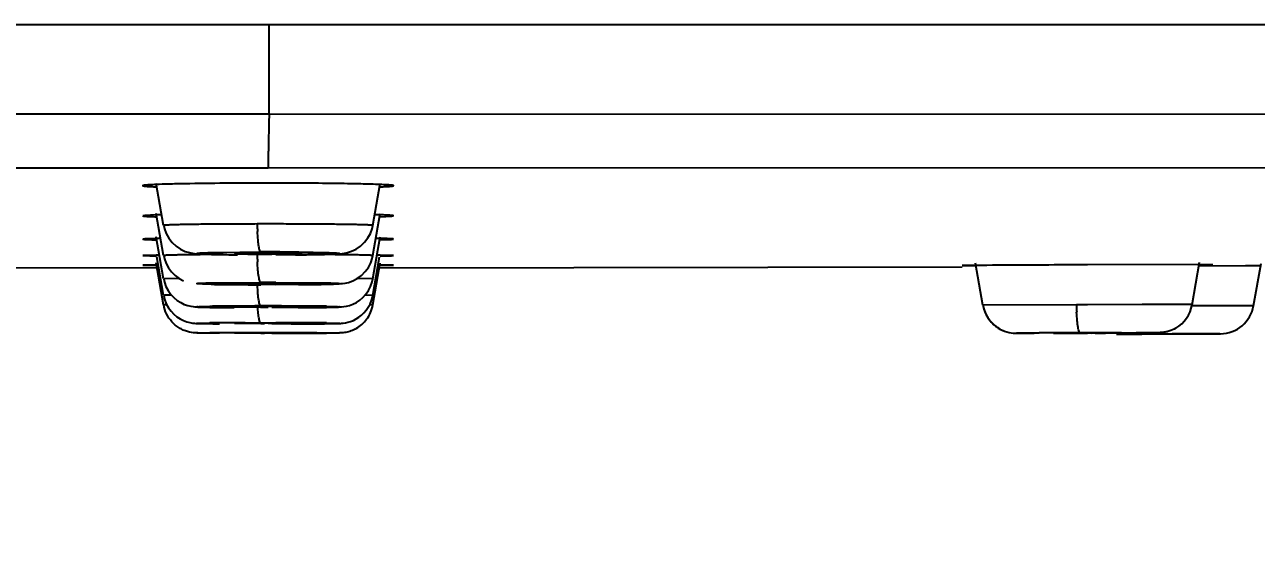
# Model space of a CAD drawing. Header units: millimetres. Extents: x 1236 to 1656, y -100 to 494.
# Drawn here: x 1492.72 to 1496.357, y 389.786 to 391.33 of the extents above; entities that cross this region are included whole.
import ezdxf

# ---------------------------------------------------------------- set-up
doc = ezdxf.new("R2010")
doc.units = ezdxf.units.MM
doc.header["$LTSCALE"] = 0.1
doc.layers.add('DIM', color=3, linetype='Continuous')
doc.styles.get("Standard").update_dxf_attribs({"font": 'arial.ttf'})
doc.dimstyles.new('ISO-25', dxfattribs={"dimtxt": 2.5, "dimasz": 2.5, "dimexe": 1.25, "dimexo": 0.625, "dimtad": 1, "dimlfac": 5, "dimtxsty": 'Standard', "dimcen": 2.5, "dimadec": 0, "dimazin": 0, "dimtfac": 1, "dimtmove": 0, "dimatfit": 3, "dimfxl": 0, "dimarcsym": 0})

# ---------------------------------------------------------------- blocks, each defined once
blk = doc.blocks.new('*D43')
at = {"layer": 'Defpoints', "color": 0}
for p in [(1473.7001, 391.7872), (1513.1783, 391.7885), (1513.1783, 382.0926)]:
    blk.add_point(p, dxfattribs=at)
at = {"layer": 'DIM', "color": 0, "lineweight": -2}
for p, q in [((1473.7001, 391.1622), (1473.7001, 380.8426)), ((1513.1783, 391.1635), (1513.1783, 380.8426)), ((1476.2001, 382.0926), (1510.6783, 382.0926))]:
    blk.add_line(p, q, dxfattribs=at)
at = {"layer": 'DIM', "color": 0}
for points in [[(1476.2001, 382.5093), (1476.2001, 381.676), (1473.7001, 382.0926)], [(1510.6783, 382.5093), (1510.6783, 381.676), (1513.1783, 382.0926)]]:
    blk.add_solid(points, dxfattribs=at)
at = {"layer": 'DIM', "color": 0, "insert": (1493.4392, 383.9941), "char_height": 2.5, "attachment_point": 5}
blk.add_mtext('197', dxfattribs=at)

msp = doc.modelspace()

# ---------------------------------------------------------------- linework, layer by layer
for p, q in [((1474.1245, 391.3297), (1512.7541, 391.3297)), ((1493.4417, 391.0651), (1493.4416, 391.3296)), ((1493.028, 391.0651), (1490.1259, 391.0641)), ((1493.0687, 391.0651), (1493.028, 391.0651)), ((1493.3392, 391.0651), (1493.0687, 391.0651)), ((1493.4416, 391.0651), (1493.3392, 391.0651)), ((1498.2668, 391.0637), (1493.4417, 391.0651)), ((1491.479, 390.9068), (1493.01, 390.9073)), ((1493.01, 390.9073), (1493.0281, 390.9073)), ((1493.0281, 390.9073), (1493.2207, 390.9073)), ((1493.2207, 390.9073), (1493.3392, 390.9073)), ((1493.3392, 390.9073), (1493.4393, 390.9073)), ((1493.4393, 390.9074), (1498.2376, 390.9059)), ((1493.1304, 390.7367), (1493.1085, 390.861)), ((1493.7481, 390.7367), (1493.77, 390.861)), ((1493.0752, 390.7663), (1493.0691, 390.7652)), ((1493.108, 390.7679), (1493.0752, 390.7663)), ((1493.1304, 390.6477), (1493.1085, 390.7721)), ((1493.748, 390.6477), (1493.77, 390.7721)), ((1493.7694, 390.7624), (1493.8037, 390.7641)), ((1493.8037, 390.7641), (1493.8094, 390.7652)), ((1493.1304, 390.7367), (1493.1304, 390.7366)), ((1493.4392, 390.741), (1493.4066, 390.741)), ((1493.7481, 390.7367), (1493.7481, 390.7367)), ((1493.075, 390.6972), (1493.0691, 390.6964)), ((1493.1082, 390.6984), (1493.075, 390.6972)), ((1493.1304, 390.579), (1493.1085, 390.7033)), ((1493.7481, 390.5789), (1493.77, 390.7033)), ((1493.7695, 390.6943), (1493.8036, 390.6956)), ((1493.8036, 390.6956), (1493.8094, 390.6964)), ((1493.075, 390.6483), (1493.0691, 390.6477)), ((1493.0691, 390.6477), (1493.1089, 390.6464)), ((1493.1083, 390.6491), (1493.075, 390.6483)), ((1493.1178, 390.6492), (1493.1083, 390.6491)), ((1493.1304, 390.5303), (1493.1103, 390.6442)), ((1493.1304, 390.6477), (1493.1304, 390.6477)), ((1493.2928, 390.6572), (1493.417, 390.6584)), ((1493.3412, 390.6544), (1493.3392, 390.654)), ((1493.4029, 390.6559), (1493.3412, 390.6544)), ((1493.45, 390.652), (1493.5294, 390.6531)), ((1493.5294, 390.6531), (1493.5373, 390.6536)), ((1493.5373, 390.6536), (1493.5392, 390.654)), ((1493.6057, 390.6506), (1493.5801, 390.6508)), ((1493.7481, 390.5303), (1493.7682, 390.6442)), ((1493.7697, 390.6464), (1493.8036, 390.6472)), ((1493.8094, 390.6477), (1493.7701, 390.6491)), ((1493.8036, 390.6472), (1493.8094, 390.6477)), ((1491.3905, 390.6144), (1493.1111, 390.6112)), ((1493.0749, 390.6195), (1493.0691, 390.6192)), ((1493.0691, 390.6192), (1493.1087, 390.6186)), ((1493.1084, 390.6199), (1493.0749, 390.6195)), ((1493.1304, 390.5018), (1493.1084, 390.6262)), ((1493.1139, 390.6199), (1493.1084, 390.6199)), ((1493.7481, 390.5018), (1493.77, 390.6262)), ((1493.77, 390.6199), (1493.7644, 390.6199)), ((1493.7674, 390.6114), (1495.488, 390.6144)), ((1493.7698, 390.6186), (1493.8035, 390.619)), ((1493.8094, 390.6192), (1493.77, 390.6199)), ((1493.8035, 390.619), (1493.8094, 390.6192)), ((1495.5273, 390.6185), (1495.488, 390.618)), ((1495.488, 390.618), (1495.5276, 390.6177)), ((1495.5492, 390.5011), (1495.5274, 390.6249)), ((1495.8579, 390.6203), (1495.7932, 390.62)), ((1496.1888, 390.6211), (1495.8579, 390.6203)), ((1496.1669, 390.5027), (1496.1889, 390.6278)), ((1496.3244, 390.6175), (1496.1875, 390.6169)), ((1496.1887, 390.6202), (1496.2283, 390.6208)), ((1496.2283, 390.6208), (1496.1888, 390.6211)), ((1496.3701, 390.6177), (1496.3244, 390.6175)), ((1496.3483, 390.4997), (1496.3703, 390.6248)), ((1493.1336, 390.5793), (1493.1305, 390.579)), ((1493.1755, 390.5803), (1493.1336, 390.5793)), ((1493.2958, 390.5677), (1493.417, 390.5686)), ((1493.3412, 390.5654), (1493.3392, 390.5651)), ((1493.403, 390.5666), (1493.3412, 390.5654)), ((1493.4392, 390.5667), (1493.4285, 390.5667)), ((1493.4392, 390.5635), (1493.4499, 390.5635)), ((1493.4614, 390.5686), (1493.583, 390.5677)), ((1493.583, 390.5626), (1493.4614, 390.5617)), ((1493.4755, 390.5636), (1493.5293, 390.5644)), ((1493.5293, 390.5644), (1493.5373, 390.5648)), ((1493.5373, 390.5648), (1493.5392, 390.5651)), ((1493.7481, 390.5789), (1493.7036, 390.5803)), ((1493.1336, 390.5305), (1493.1305, 390.5303)), ((1493.1305, 390.5303), (1493.1332, 390.5188)), ((1493.1528, 390.5309), (1493.1336, 390.5305)), ((1493.7481, 390.5303), (1493.726, 390.5309)), ((1493.1318, 390.5018), (1493.1304, 390.5018)), ((1493.1391, 390.502), (1493.1318, 390.5018)), ((1493.3412, 390.4966), (1493.3392, 390.4963)), ((1493.3392, 390.4963), (1493.4168, 390.4951)), ((1493.3491, 390.4968), (1493.3412, 390.4966)), ((1493.3628, 390.4971), (1493.3491, 390.4968)), ((1493.4168, 390.4951), (1493.4283, 390.4951)), ((1493.4283, 390.4951), (1493.4392, 390.4951)), ((1493.4392, 390.4975), (1493.4286, 390.4975)), ((1493.5392, 390.4963), (1493.4615, 390.4975)), ((1493.4971, 390.4953), (1493.5293, 390.4958)), ((1493.5293, 390.4958), (1493.5373, 390.4961)), ((1493.5373, 390.4961), (1493.5392, 390.4963)), ((1493.5834, 390.4944), (1493.6053, 390.4947)), ((1493.747, 390.5018), (1493.7389, 390.502)), ((1493.747, 390.5018), (1493.7481, 390.5018)), ((1495.8252, 390.5024), (1495.5493, 390.5011)), ((1495.8579, 390.5025), (1495.8252, 390.5024)), ((1496.0192, 390.5028), (1495.8579, 390.5025)), ((1496.1028, 390.5029), (1496.0192, 390.5028)), ((1496.1651, 390.5028), (1496.1028, 390.5029)), ((1496.1651, 390.5028), (1496.1669, 390.5027)), ((1496.1974, 390.4993), (1496.1665, 390.4992)), ((1496.2804, 390.4995), (1496.1974, 390.4993)), ((1496.3453, 390.4997), (1496.2804, 390.4995)), ((1496.3453, 390.4997), (1496.3483, 390.4997)), ((1493.2489, 390.4469), (1493.2609, 390.4467)), ((1493.2609, 390.4467), (1493.2755, 390.4466)), ((1493.2953, 390.4186), (1493.2666, 390.4187)), ((1493.2755, 390.4466), (1493.2925, 390.4464)), ((1493.3412, 390.4478), (1493.3392, 390.4477)), ((1493.3392, 390.4477), (1493.4169, 390.4469)), ((1493.3397, 390.4192), (1493.3392, 390.4192)), ((1493.3392, 390.4192), (1493.4169, 390.4188)), ((1493.3412, 390.4192), (1493.3397, 390.4192)), ((1493.3491, 390.448), (1493.3412, 390.4478)), ((1493.3491, 390.4193), (1493.3412, 390.4192)), ((1493.3814, 390.4195), (1493.3628, 390.4194)), ((1493.3716, 390.4493), (1493.4171, 390.4494)), ((1493.3716, 390.4199), (1493.4171, 390.42)), ((1493.4031, 390.4195), (1493.3814, 390.4195)), ((1493.4287, 390.4195), (1493.4031, 390.4195)), ((1493.4169, 390.4469), (1493.4284, 390.4469)), ((1493.4169, 390.4188), (1493.4285, 390.4188)), ((1493.4171, 390.4494), (1493.4614, 390.4494)), ((1493.4171, 390.42), (1493.4614, 390.42)), ((1493.4392, 390.4485), (1493.4286, 390.4485)), ((1493.4392, 390.4195), (1493.4287, 390.4195)), ((1493.4615, 390.4485), (1493.4392, 390.4485)), ((1493.4498, 390.4469), (1493.4392, 390.4469)), ((1493.4615, 390.4195), (1493.4392, 390.4195)), ((1493.4498, 390.4188), (1493.4754, 390.4188)), ((1493.5392, 390.4477), (1493.4615, 390.4485)), ((1493.5392, 390.4192), (1493.4615, 390.4195)), ((1493.4754, 390.4188), (1493.4971, 390.4188)), ((1493.4971, 390.447), (1493.5293, 390.4473)), ((1493.5293, 390.4473), (1493.5373, 390.4475)), ((1493.5293, 390.419), (1493.5372, 390.4191)), ((1493.5372, 390.4191), (1493.5392, 390.4192)), ((1493.5373, 390.4475), (1493.5392, 390.4477)), ((1493.559, 390.4463), (1493.5794, 390.4464)), ((1493.5794, 390.4464), (1493.6052, 390.4466)), ((1493.583, 390.4197), (1493.6116, 390.4196)), ((1493.6052, 390.4466), (1493.6192, 390.4468)), ((1493.6192, 390.4468), (1493.6306, 390.4469)), ((1495.6512, 390.4184), (1495.6572, 390.4184)), ((1495.6572, 390.4184), (1495.6908, 390.4183)), ((1495.7598, 390.419), (1495.7579, 390.4189)), ((1495.7579, 390.4189), (1495.8364, 390.419)), ((1495.8214, 390.4194), (1495.7598, 390.419)), ((1495.847, 390.4195), (1495.8214, 390.4194)), ((1495.8361, 390.4198), (1495.8803, 390.4199)), ((1495.8364, 390.419), (1495.8579, 390.4191)), ((1495.8579, 390.4196), (1495.847, 390.4195)), ((1495.8809, 390.4197), (1495.8579, 390.4196)), ((1495.8688, 390.4191), (1495.8943, 390.4192)), ((1495.8803, 390.4199), (1496.002, 390.4203)), ((1495.9579, 390.4197), (1495.8809, 390.4197)), ((1495.9481, 390.4196), (1495.9559, 390.4196)), ((1495.9559, 390.4196), (1495.9579, 390.4197)), ((1496.0175, 390.4161), (1496.0148, 390.4192)), ((1496.1075, 390.4165), (1496.1833, 390.4168)), ((1496.2489, 390.417), (1496.1081, 390.4165)), ((1496.1103, 390.4165), (1496.1893, 390.4168)), ((1496.1833, 390.4168), (1496.2121, 390.417)), ((1496.1893, 390.4168), (1496.2489, 390.417)), ((1496.2121, 390.417), (1496.2502, 390.4171)), ((1495.944, 390.4158), (1496.018, 390.4161)), ((1495.972, 390.4159), (1496.0757, 390.4164)), ((1496.0175, 390.4162), (1496.0645, 390.4164)), ((1496.0618, 390.4163), (1496.1075, 390.4165)), ((1496.0645, 390.4164), (1496.1103, 390.4165)), ((1496.0757, 390.4164), (1496.0974, 390.4165)), ((1496.0974, 390.4165), (1496.1101, 390.4165))]:
    msp.add_line(p, q)
for points in [[(1493.1305, 390.7367), (1493.1328, 390.7265), (1493.1378, 390.7129), (1493.1453, 390.6993), (1493.1551, 390.6866), (1493.1672, 390.6753), (1493.1805, 390.6665), (1493.1943, 390.6601), (1493.2067, 390.6564), (1493.2153, 390.6547), (1493.222, 390.6538), (1493.2275, 390.6533), (1493.2327, 390.6529), (1493.2387, 390.6526), (1493.2454, 390.6523), (1493.2531, 390.652), (1493.2618, 390.6517), (1493.2717, 390.6514), (1493.2827, 390.6511), (1493.2947, 390.6509), (1493.308, 390.6506), (1493.3225, 390.6504), (1493.3383, 390.6502), (1493.3476, 390.6501)], [(1493.6988, 390.6669), (1493.7119, 390.6759), (1493.7239, 390.6871), (1493.7336, 390.6998), (1493.7409, 390.7134), (1493.7458, 390.7269), (1493.748, 390.7367)], [(1493.1305, 390.6477), (1493.1327, 390.638), (1493.1375, 390.6246), (1493.1445, 390.6115), (1493.1536, 390.5993), (1493.1645, 390.5885), (1493.1766, 390.5799), (1493.189, 390.5733)], [(1493.5195, 390.65), (1493.5365, 390.6502), (1493.5524, 390.6504), (1493.5672, 390.6506), (1493.581, 390.6508), (1493.5937, 390.6511), (1493.6052, 390.6513)], [(1493.6052, 390.6513), (1493.6155, 390.6516), (1493.6247, 390.6519), (1493.6328, 390.6522), (1493.6399, 390.6526), (1493.6461, 390.6529), (1493.6516, 390.6533), (1493.6572, 390.6539), (1493.6641, 390.6548), (1493.673, 390.6567), (1493.6851, 390.6605), (1493.6988, 390.6669)], [(1493.6243, 390.5634), (1493.6318, 390.5637), (1493.6384, 390.5639), (1493.644, 390.5642), (1493.6491, 390.5644), (1493.6536, 390.5648), (1493.6589, 390.5653), (1493.6665, 390.5664), (1493.6762, 390.5686), (1493.6886, 390.573), (1493.7019, 390.5799), (1493.7145, 390.5891), (1493.7257, 390.6004), (1493.7349, 390.613), (1493.7417, 390.6263), (1493.7462, 390.6395), (1493.748, 390.6478)], [(1493.1305, 390.579), (1493.1326, 390.5695), (1493.1373, 390.5564), (1493.1436, 390.5442), (1493.1514, 390.5331), (1493.1604, 390.5235), (1493.1702, 390.5153), (1493.1807, 390.5087), (1493.1912, 390.5037), (1493.2015, 390.5001), (1493.2104, 390.4979), (1493.2171, 390.4969), (1493.2222, 390.4963), (1493.2259, 390.4961), (1493.2291, 390.4959), (1493.2326, 390.4957), (1493.2364, 390.4956), (1493.2408, 390.4954), (1493.2457, 390.4953), (1493.2513, 390.4951)], [(1493.2712, 390.563), (1493.2805, 390.5628), (1493.2905, 390.5626), (1493.3013, 390.5625), (1493.3128, 390.5623), (1493.325, 390.5622), (1493.3379, 390.5621), (1493.3514, 390.562), (1493.3656, 390.5619), (1493.3803, 390.5618), (1493.3955, 390.5617), (1493.4169, 390.5617)], [(1493.5282, 390.562), (1493.5436, 390.5621), (1493.5581, 390.5622), (1493.5717, 390.5624), (1493.5843, 390.5626), (1493.5958, 390.5628), (1493.6064, 390.563)], [(1493.6064, 390.563), (1493.6159, 390.5632), (1493.6243, 390.5634)], [(1493.6304, 390.4952), (1493.6367, 390.4954), (1493.6422, 390.4956), (1493.647, 390.4958), (1493.6514, 390.496), (1493.656, 390.4963), (1493.6623, 390.497), (1493.6699, 390.4983), (1493.6791, 390.5007), (1493.6893, 390.5045), (1493.6994, 390.5096), (1493.7094, 390.5162), (1493.7189, 390.5242), (1493.7276, 390.5338), (1493.7353, 390.5448), (1493.7415, 390.5569), (1493.746, 390.57), (1493.748, 390.579)], [(1493.6306, 390.4469), (1493.6354, 390.447), (1493.6397, 390.4471), (1493.6434, 390.4472), (1493.6467, 390.4473), (1493.6496, 390.4474), (1493.6526, 390.4476), (1493.656, 390.4478), (1493.6604, 390.4482), (1493.6669, 390.4491), (1493.6744, 390.4508), (1493.6823, 390.4532), (1493.6905, 390.4564), (1493.6986, 390.4605), (1493.7067, 390.4656), (1493.7145, 390.4716), (1493.7219, 390.4786), (1493.7287, 390.4866), (1493.7347, 390.4953), (1493.7398, 390.5046), (1493.7439, 390.5147), (1493.747, 390.5252), (1493.748, 390.5303)], [(1493.1332, 390.5188), (1493.1382, 390.5057), (1493.1446, 390.4939), (1493.1522, 390.4835), (1493.1606, 390.4746), (1493.1697, 390.4671), (1493.1793, 390.4608), (1493.1891, 390.4559), (1493.199, 390.4522), (1493.208, 390.4498), (1493.2156, 390.4485), (1493.2216, 390.4478), (1493.2256, 390.4476), (1493.2287, 390.4474), (1493.232, 390.4473), (1493.2354, 390.4472), (1493.2393, 390.4471), (1493.2438, 390.447), (1493.2489, 390.4469)], [(1493.2513, 390.4951), (1493.2575, 390.495), (1493.2643, 390.4949), (1493.2718, 390.4947)], [(1493.2718, 390.4947), (1493.2798, 390.4946), (1493.2884, 390.4945), (1493.2974, 390.4944)], [(1493.2974, 390.4944), (1493.307, 390.4943), (1493.3171, 390.4942), (1493.339, 390.494)], [(1493.5274, 390.494), (1493.5428, 390.4941), (1493.5573, 390.4942), (1493.5709, 390.4943), (1493.5834, 390.4944)], [(1493.6053, 390.4947), (1493.6147, 390.4949), (1493.623, 390.495), (1493.6304, 390.4952)], [(1495.5492, 390.5012), (1495.5496, 390.4988), (1495.5521, 390.4892), (1495.5554, 390.4801), (1495.5594, 390.4716), (1495.5641, 390.4636), (1495.5694, 390.4563), (1495.5752, 390.4497), (1495.5814, 390.4437), (1495.5879, 390.4384), (1495.5946, 390.4338), (1495.6016, 390.4298), (1495.6086, 390.4265)], [(1495.5493, 390.5011), (1495.5495, 390.4998), (1495.5518, 390.4903), (1495.5549, 390.4813), (1495.5587, 390.4729), (1495.5633, 390.465), (1495.5683, 390.4577), (1495.5739, 390.451), (1495.5799, 390.445), (1495.5862, 390.4396), (1495.5928, 390.435), (1495.5995, 390.4309), (1495.6063, 390.4275), (1495.6132, 390.4246), (1495.6199, 390.4224), (1495.6267, 390.4207), (1495.6328, 390.4196), (1495.6382, 390.4189), (1495.6424, 390.4186), (1495.645, 390.4185), (1495.6467, 390.4184), (1495.6482, 390.4184), (1495.6512, 390.4184)], [(1493.524, 390.4461), (1493.5362, 390.4461), (1493.559, 390.4463)]]:
    msp.add_lwpolyline(points)
for centre, radius, start, end in [((1493.4233, 375.0217), 15.8399, 90.17873, 90.40388), ((1493.4386, 369.7736), 21.0881, 89.99834, 90.17586), ((1493.1949, 388.0943), 2.675, 91.5131, 91.8609), ((1493.6897, 388.3016), 2.4676, 88.1265, 88.4981), ((1494.2277, 390.7577), 0.8213, 181.1638, 182.6998), ((1493.1908, 387.2757), 3.4237, 91.1651, 91.3825), ((1493.6926, 387.4943), 3.205, 88.6119, 88.8401), ((1493.3723, 376.938), 13.713, 90.32213, 90.70216), ((1493.4392, 398.8991), 8.2495, 269.07799, 269.37019), ((1493.4384, 386.1887), 4.4674, 90.1265, 90.4542), ((1494.2557, 390.6684), 0.8493, 181.1597, 182.616), ((1493.4392, 395.3354), 4.6835, 269.6815, 270.0007), ((1493.4389, 380.8829), 9.7755, 89.46611, 90.12847), ((1493.4392, 385.8261), 4.83, 89.9999, 90.1274), ((1493.4392, 385.9447), 4.7114, 89.725, 89.9999), ((1493.4392, 395.4799), 4.828, 269.9999, 270.1274), ((1493.6957, 385.9375), 4.7121, 89.0956, 89.2124), ((1496.0585, 320.3342), 70.2864, 90.216251, 90.432984), ((1493.4384, 384.9577), 5.609, 90.1004, 90.3615), ((1493.4392, 396.481), 5.9175, 269.78428, 269.99988), ((1493.4392, 377.8097), 12.7589, 89.90052, 90.0998), ((1493.4392, 384.6517), 5.915, 89.78166, 89.99992), ((1493.4401, 396.1726), 5.6092, 270.1004, 270.3615), ((1493.3526, 395.536), 5.0419, 269.0227, 269.3483), ((1493.3453, 385.9698), 4.5287, 90.6255, 90.9893), ((1493.4037, 380.7999), 9.6989, 90.18996, 90.63729), ((1493.4103, 387.1031), 3.3943, 90.4885, 90.8017), ((1493.446, 372.1315), 18.3674, 90.0905, 90.23232), ((1493.4303, 384.684), 5.8136, 90.26916, 90.48291), ((1493.4384, 382.9631), 7.5344, 90.07442, 90.26884), ((1493.4392, 373.3682), 17.1307, 89.92592, 90.07422), ((1493.4392, 382.5505), 7.947, 89.83961, 89.9999), ((1493.4401, 398.0296), 7.5345, 270.07443, 270.26885), ((1493.4294, 371.0948), 19.4041, 89.77041, 89.90554), ((1493.4481, 396.3086), 5.8135, 270.26918, 270.48293), ((1493.4641, 379.3338), 11.165, 89.39011, 89.7793), ((1493.4882, 398.8407), 8.3468, 270.35522, 270.65064), ((1493.5255, 385.4292), 5.0694, 89.0259, 89.35), ((1493.5337, 394.9876), 4.4934, 270.6286, 270.9941), ((1493.6495, 390.5192), 0.1, 323.3773, 349.9555), ((1496.6413, 390.5206), 0.8163, 181.278, 182.8375), ((1496.0683, 390.52), 0.1, 300.2676, 350.0852), ((1496.2498, 390.517), 0.1, 270.2573, 350.0838), ((1493.6494, 390.5193), 0.1001, 299.8443, 323.3881), ((1493.3526, 398.1106), 7.6643, 269.35738, 269.57147), ((1493.3453, 383.5551), 6.894, 90.41094, 90.64994), ((1493.3453, 375.9839), 14.436, 90.19621, 90.31036), ((1493.4037, 375.6874), 14.7619, 90.12475, 90.41868), ((1493.4037, 359.5046), 30.9153, 90.05951, 90.1999), ((1493.3829, 388.2751), 2.1732, 90.5307, 90.8911), ((1493.383, 385.8635), 4.556, 90.2533, 90.4253), ((1493.4103, 385.2794), 5.169, 90.3208, 90.5265), ((1493.4304, 381.5972), 8.8513, 90.17665, 90.31709), ((1493.4384, 378.9792), 11.4692, 90.04868, 90.17644), ((1493.4401, 401.9163), 11.4694, 270.04868, 270.17644), ((1493.4424, 368.7247), 21.7247, 89.62921, 89.94987), ((1493.4424, 344.938), 45.482, 89.82292, 89.97608), ((1493.4481, 399.2982), 8.8514, 270.17665, 270.31709), ((1493.4778, 398.1992), 7.7804, 270.14156, 270.37905), ((1493.4752, 405.12), 14.6739, 270.12461, 270.42063), ((1493.4752, 421.1488), 30.7304, 270.05944, 270.20084), ((1493.5336, 397.2867), 6.8404, 270.41295, 270.65306), ((1493.5336, 404.7422), 14.3237, 270.19717, 270.31185), ((1493.5255, 382.7433), 7.7059, 89.35947, 89.57255), ((1496.0541, 335.4712), 54.949, 90.22729, 90.35369), ((1495.6987, 454.0906), 63.6718, 270.163878, 270.294449), ((1495.6636, 445.1939), 54.7754, 270.22714, 270.35424), ((1495.8151, 407.3083), 16.8893, 270.26886, 270.45118)]:
    msp.add_arc(centre, radius, start, end)
for points, knots in [([(1493.4417, 391.0651), (1493.4415, 391.0543), (1493.4411, 391.0335), (1493.4405, 391.0037), (1493.44, 390.977), (1493.4395, 390.9571), (1493.4392, 390.9432), (1493.439, 390.9344), (1493.4389, 390.9268), (1493.4389, 390.9204), (1493.4389, 390.9153), (1493.4389, 390.9118), (1493.439, 390.9097), (1493.4391, 390.9086), (1493.4392, 390.9079), (1493.4392, 390.9075), (1493.4393, 390.9073)], [0, 0, 0, 0, 0.205749, 0.396175, 0.566308, 0.712084, 0.774953, 0.83069, 0.878956, 0.919465, 0.952011, 0.976399, 0.985474, 0.99244, 0.997281, 1, 1, 1, 1]), ([(1493.1079, 390.8575), (1493.1049, 390.8574), (1493.0993, 390.8571), (1493.0914, 390.8567), (1493.0847, 390.8563), (1493.0792, 390.8559), (1493.0749, 390.8555), (1493.0719, 390.8551), (1493.0701, 390.8547), (1493.0693, 390.8544), (1493.0691, 390.8542), (1493.0691, 390.8541)], [0, 0, 0, 0, 0.230734, 0.432263, 0.603917, 0.745038, 0.855006, 0.933581, 0.981014, 0.993501, 1, 1, 1, 1]), ([(1493.0691, 390.8541), (1493.0691, 390.854), (1493.0694, 390.8538), (1493.0699, 390.8536), (1493.0707, 390.8534), (1493.0724, 390.8531), (1493.0754, 390.8527), (1493.0799, 390.8523), (1493.0856, 390.8518), (1493.0926, 390.8514), (1493.1007, 390.851), (1493.1065, 390.8508), (1493.1096, 390.8506)], [0, 0, 0, 0, 0.007184, 0.020752, 0.041667, 0.070163, 0.150197, 0.26088, 0.401742, 0.572252, 0.771859, 1, 1, 1, 1]), ([(1493.3116, 390.8613), (1493.2719, 390.861), (1493.2163, 390.8603), (1493.1484, 390.8589), (1493.1202, 390.858), (1493.1079, 390.8575)], [0, 0, 0, 0, 0.585698, 0.818572, 1, 1, 1, 1]), ([(1493.7705, 390.8575), (1493.7513, 390.8583), (1493.7058, 390.8595), (1493.6291, 390.8608), (1493.5379, 390.8616), (1493.473, 390.8617), (1493.4392, 390.8617)], [0, 0, 0, 0, 0.174531, 0.411856, 0.694411, 1, 1, 1, 1]), ([(1493.769, 390.8506), (1493.7721, 390.8508), (1493.7779, 390.851), (1493.786, 390.8514), (1493.7929, 390.8518), (1493.7986, 390.8523), (1493.8031, 390.8527), (1493.806, 390.8531), (1493.8077, 390.8534), (1493.8086, 390.8536), (1493.8091, 390.8538), (1493.8093, 390.854), (1493.8094, 390.8541)], [0, 0, 0, 0, 0.228016, 0.427548, 0.598021, 0.73887, 0.849549, 0.929596, 0.958132, 0.979109, 0.992751, 1, 1, 1, 1]), ([(1493.8094, 390.8541), (1493.8094, 390.8542), (1493.8092, 390.8544), (1493.8084, 390.8547), (1493.8066, 390.8551), (1493.8036, 390.8555), (1493.7993, 390.8559), (1493.7938, 390.8563), (1493.7871, 390.8567), (1493.7792, 390.8571), (1493.7735, 390.8574), (1493.7705, 390.8575)], [0, 0, 0, 0, 0.00645, 0.018858, 0.066164, 0.144694, 0.254703, 0.395854, 0.567541, 0.769137, 1, 1, 1, 1]), ([(1493.0691, 390.7652), (1493.0691, 390.7651), (1493.0694, 390.7649), (1493.0698, 390.7648), (1493.0707, 390.7646), (1493.0724, 390.7643), (1493.0753, 390.764), (1493.0798, 390.7637), (1493.0854, 390.7634), (1493.0923, 390.763), (1493.1003, 390.7627), (1493.1061, 390.7625), (1493.1092, 390.7624)], [0, 0, 0, 0, 0.00638, 0.019542, 0.04021, 0.068541, 0.148384, 0.259109, 0.400222, 0.57114, 0.771267, 1, 1, 1, 1]), ([(1493.8094, 390.7652), (1493.8094, 390.7652), (1493.8091, 390.7654), (1493.8087, 390.7655), (1493.8079, 390.7657), (1493.8063, 390.766), (1493.8035, 390.7663), (1493.7992, 390.7666), (1493.7937, 390.7669), (1493.7869, 390.7673), (1493.779, 390.7676), (1493.7734, 390.7678), (1493.7703, 390.7679)], [0, 0, 0, 0, 0.005551, 0.01762, 0.037298, 0.064787, 0.143424, 0.253661, 0.395047, 0.566979, 0.768838, 1, 1, 1, 1]), ([(1493.4066, 390.741), (1493.3881, 390.7409), (1493.3521, 390.7408), (1493.308, 390.7406), (1493.2745, 390.7403), (1493.2513, 390.7401), (1493.2298, 390.7399), (1493.21, 390.7396), (1493.1921, 390.7393), (1493.1763, 390.739), (1493.1628, 390.7386), (1493.1529, 390.7383), (1493.1461, 390.738), (1493.142, 390.7379), (1493.1385, 390.7377), (1493.1357, 390.7375), (1493.1334, 390.7373), (1493.1319, 390.7371), (1493.1309, 390.7369), (1493.1305, 390.7368), (1493.1304, 390.7367), (1493.1304, 390.7367)], [0, 0, 0, 0, 0.200305, 0.390727, 0.479811, 0.563774, 0.641982, 0.713798, 0.778601, 0.835885, 0.885213, 0.926145, 0.943327, 0.958258, 0.970921, 0.981302, 0.98939, 0.995176, 0.998664, 0.999567, 1, 1, 1, 1]), ([(1493.417, 390.6584), (1493.4164, 390.6585), (1493.4156, 390.6594), (1493.4148, 390.661), (1493.4137, 390.6637), (1493.4125, 390.6684), (1493.4112, 390.6755), (1493.41, 390.6844), (1493.4085, 390.6991), (1493.4077, 390.7108), (1493.4073, 390.719)], [0, 0, 0, 0, 0.029598, 0.053446, 0.084514, 0.170187, 0.287236, 0.433444, 0.605281, 1, 1, 1, 1]), ([(1493.7481, 390.7367), (1493.7481, 390.7367), (1493.7479, 390.7368), (1493.7474, 390.737), (1493.7463, 390.7372), (1493.7445, 390.7373), (1493.7419, 390.7375), (1493.7385, 390.7378), (1493.7345, 390.738), (1493.7298, 390.7382), (1493.722, 390.7384), (1493.7107, 390.7388), (1493.6952, 390.7391), (1493.6772, 390.7395), (1493.6569, 390.7398), (1493.6345, 390.74), (1493.6103, 390.7403), (1493.5843, 390.7405), (1493.5472, 390.7408), (1493.4987, 390.741), (1493.4593, 390.741), (1493.4392, 390.741)], [0, 0, 0, 0, 0.000455, 0.001421, 0.005111, 0.01118, 0.019617, 0.030397, 0.043495, 0.058883, 0.076536, 0.118509, 0.168997, 0.227438, 0.293267, 0.365905, 0.44466, 0.528777, 0.6175, 0.805369, 1, 1, 1, 1]), ([(1493.0691, 390.6964), (1493.0691, 390.6963), (1493.0694, 390.6962), (1493.0698, 390.6961), (1493.0707, 390.696), (1493.0718, 390.6958), (1493.0732, 390.6957), (1493.0758, 390.6955), (1493.0797, 390.6953), (1493.0853, 390.695), (1493.0922, 390.6948), (1493.1002, 390.6946), (1493.106, 390.6944), (1493.109, 390.6943)], [0, 0, 0, 0, 0.005548, 0.018272, 0.038656, 0.066795, 0.102721, 0.146452, 0.257205, 0.398541, 0.569858, 0.770548, 1, 1, 1, 1]), ([(1493.8094, 390.6964), (1493.8094, 390.6964), (1493.8091, 390.6966), (1493.8087, 390.6967), (1493.8079, 390.6968), (1493.8069, 390.6969), (1493.8055, 390.697), (1493.803, 390.6972), (1493.7991, 390.6974), (1493.7936, 390.6977), (1493.7868, 390.6979), (1493.7789, 390.6982), (1493.7732, 390.6983), (1493.7702, 390.6984)], [0, 0, 0, 0, 0.004784, 0.016638, 0.036256, 0.063751, 0.099163, 0.142507, 0.252916, 0.394487, 0.566606, 0.768652, 1, 1, 1, 1]), ([(1493.2042, 390.65), (1493.1986, 390.6499), (1493.1881, 390.6498), (1493.1733, 390.6495), (1493.1606, 390.6492), (1493.1514, 390.649), (1493.1451, 390.6488), (1493.1412, 390.6486), (1493.138, 390.6485), (1493.1353, 390.6484), (1493.1332, 390.6482), (1493.1318, 390.6481), (1493.1309, 390.6479), (1493.1305, 390.6478), (1493.1304, 390.6478), (1493.1304, 390.6477)], [0, 0, 0, 0, 0.226948, 0.427351, 0.599738, 0.742637, 0.802571, 0.854644, 0.898807, 0.935014, 0.963224, 0.983402, 0.995541, 0.998643, 1, 1, 1, 1]), ([(1493.3064, 390.6507), (1493.2959, 390.6509), (1493.281, 390.6512), (1493.2625, 390.6517), (1493.253, 390.652), (1493.2464, 390.6523), (1493.2423, 390.6525), (1493.2387, 390.6528), (1493.2357, 390.653), (1493.2332, 390.6532), (1493.2315, 390.6534), (1493.2305, 390.6535), (1493.2299, 390.6537), (1493.2294, 390.6538), (1493.2291, 390.6539), (1493.2289, 390.654), (1493.2289, 390.6542), (1493.2291, 390.6543), (1493.2295, 390.6544), (1493.2305, 390.6546), (1493.2321, 390.6548), (1493.2342, 390.6551), (1493.2369, 390.6553), (1493.2402, 390.6555), (1493.244, 390.6557), (1493.2484, 390.6559), (1493.2553, 390.6562), (1493.2651, 390.6565), (1493.2783, 390.6569), (1493.2877, 390.6571), (1493.2928, 390.6572)], [0, 0, 0, 0, 0.222681, 0.314498, 0.391696, 0.424678, 0.453845, 0.479145, 0.500524, 0.517937, 0.531361, 0.536578, 0.540802, 0.544041, 0.546314, 0.547687, 0.548497, 0.549719, 0.551818, 0.55894, 0.57009, 0.58531, 0.604558, 0.627755, 0.654821, 0.685673, 0.720227, 0.800108, 0.893715, 1, 1, 1, 1]), ([(1493.3392, 390.654), (1493.3392, 390.654), (1493.3394, 390.6539), (1493.3396, 390.6538), (1493.3401, 390.6538), (1493.3409, 390.6536), (1493.3425, 390.6535), (1493.3448, 390.6533), (1493.3477, 390.6532), (1493.3512, 390.653), (1493.3553, 390.6529), (1493.3619, 390.6527), (1493.3714, 390.6525), (1493.384, 390.6523), (1493.3981, 390.6521), (1493.408, 390.6521), (1493.4131, 390.652)], [0, 0, 0, 0, 0.001633, 0.005274, 0.011118, 0.019175, 0.041857, 0.073134, 0.112787, 0.160588, 0.216308, 0.279639, 0.42722, 0.599386, 0.79211, 1, 1, 1, 1]), ([(1493.53, 390.658), (1493.5396, 390.6579), (1493.5581, 390.6577), (1493.5841, 390.6572), (1493.6038, 390.6568), (1493.6174, 390.6564), (1493.6258, 390.6561), (1493.633, 390.6558), (1493.6381, 390.6555), (1493.6416, 390.6553), (1493.6438, 390.6551), (1493.6455, 390.6549), (1493.647, 390.6548), (1493.6481, 390.6546), (1493.6488, 390.6544), (1493.6492, 390.6543), (1493.6494, 390.6542), (1493.6495, 390.6542), (1493.6496, 390.654), (1493.6492, 390.6538), (1493.6486, 390.6537), (1493.6477, 390.6535), (1493.6464, 390.6533), (1493.6448, 390.6532), (1493.642, 390.6529), (1493.6377, 390.6526), (1493.6315, 390.6523), (1493.6241, 390.652), (1493.6154, 390.6517), (1493.6017, 390.6513), (1493.582, 390.6509), (1493.5555, 390.6504), (1493.526, 390.6501), (1493.4943, 390.6499), (1493.4726, 390.6498), (1493.4615, 390.6498)], [0, 0, 0, 0, 0.093904, 0.179862, 0.253807, 0.285153, 0.312516, 0.335809, 0.354945, 0.362929, 0.369842, 0.375676, 0.380429, 0.384101, 0.386697, 0.387598, 0.388245, 0.388662, 0.388948, 0.389905, 0.391865, 0.394906, 0.399046, 0.404293, 0.410639, 0.426562, 0.446676, 0.470841, 0.498911, 0.530735, 0.604801, 0.691222, 0.788023, 0.892145, 1, 1, 1, 1]), ([(1493.5392, 390.654), (1493.5392, 390.6541), (1493.5391, 390.6541), (1493.5388, 390.6542), (1493.5384, 390.6543), (1493.5374, 390.6544), (1493.5358, 390.6546), (1493.5334, 390.6547), (1493.5303, 390.6549), (1493.5266, 390.655), (1493.5223, 390.6552), (1493.5153, 390.6554), (1493.5054, 390.6556), (1493.4922, 390.6558), (1493.4775, 390.6559), (1493.4672, 390.656), (1493.4618, 390.656)], [0, 0, 0, 0, 0.001625, 0.005286, 0.01117, 0.019285, 0.042128, 0.073619, 0.11353, 0.161625, 0.217663, 0.281291, 0.429295, 0.601539, 0.793759, 1, 1, 1, 1]), ([(1493.748, 390.6477), (1493.748, 390.6478), (1493.7478, 390.6479), (1493.7474, 390.648), (1493.7466, 390.6481), (1493.7455, 390.6482), (1493.7441, 390.6483), (1493.7417, 390.6484), (1493.738, 390.6486), (1493.7326, 390.6488), (1493.7261, 390.649), (1493.7184, 390.6492), (1493.7097, 390.6494), (1493.6999, 390.6496), (1493.6848, 390.6498), (1493.6637, 390.6501), (1493.6358, 390.6504), (1493.616, 390.6506), (1493.6057, 390.6506)], [0, 0, 0, 0, 0.001324, 0.004633, 0.010044, 0.017561, 0.027175, 0.038873, 0.068467, 0.106222, 0.152018, 0.205728, 0.267186, 0.336097, 0.412145, 0.584378, 0.781323, 1, 1, 1, 1]), ([(1493.417, 390.5685), (1493.4164, 390.5686), (1493.4155, 390.5696), (1493.4147, 390.5711), (1493.4137, 390.5738), (1493.4125, 390.5785), (1493.4105, 390.5892), (1493.4086, 390.6065), (1493.4077, 390.6214), (1493.4073, 390.6296)], [0, 0, 0, 0, 0.029091, 0.052671, 0.083518, 0.168948, 0.286009, 0.604636, 1, 1, 1, 1]), ([(1493.2953, 390.5626), (1493.2903, 390.5627), (1493.2809, 390.5629), (1493.2677, 390.5631), (1493.2563, 390.5634), (1493.2468, 390.5637), (1493.2401, 390.564), (1493.2358, 390.5643), (1493.2333, 390.5644), (1493.2314, 390.5646), (1493.2302, 390.5647), (1493.2295, 390.5649), (1493.2291, 390.565), (1493.2289, 390.565), (1493.2288, 390.5651), (1493.229, 390.5653), (1493.2293, 390.5654), (1493.2302, 390.5655), (1493.2316, 390.5657), (1493.2335, 390.5659), (1493.236, 390.566), (1493.2404, 390.5663), (1493.2471, 390.5666), (1493.2567, 390.5669), (1493.2681, 390.5672), (1493.2814, 390.5674), (1493.2908, 390.5676), (1493.2958, 390.5677)], [0, 0, 0, 0, 0.111607, 0.21077, 0.296459, 0.367882, 0.424316, 0.446688, 0.465045, 0.479315, 0.489493, 0.493058, 0.495621, 0.497214, 0.497999, 0.498895, 0.500653, 0.50712, 0.51763, 0.532206, 0.550839, 0.573462, 0.630343, 0.702178, 0.78829, 0.887917, 1, 1, 1, 1]), ([(1493.3392, 390.5651), (1493.3392, 390.5651), (1493.3394, 390.565), (1493.3396, 390.5649), (1493.3401, 390.5649), (1493.341, 390.5648), (1493.3427, 390.5647), (1493.3451, 390.5645), (1493.3482, 390.5644), (1493.3519, 390.5643), (1493.3563, 390.5642), (1493.3632, 390.564), (1493.3732, 390.5639), (1493.3865, 390.5637), (1493.4013, 390.5636), (1493.4116, 390.5635), (1493.4169, 390.5635)], [0, 0, 0, 0, 0.001479, 0.005082, 0.010934, 0.019031, 0.041862, 0.073361, 0.113295, 0.161425, 0.217507, 0.281183, 0.42928, 0.601599, 0.793843, 1, 1, 1, 1]), ([(1493.5392, 390.5651), (1493.5392, 390.5651), (1493.539, 390.5652), (1493.5388, 390.5653), (1493.5383, 390.5653), (1493.5374, 390.5654), (1493.5358, 390.5655), (1493.5334, 390.5657), (1493.5303, 390.5658), (1493.5266, 390.5659), (1493.5222, 390.566), (1493.5153, 390.5662), (1493.5054, 390.5663), (1493.4921, 390.5665), (1493.4774, 390.5666), (1493.4671, 390.5667), (1493.4618, 390.5667)], [0, 0, 0, 0, 0.00148, 0.005081, 0.01093, 0.019022, 0.041841, 0.073324, 0.113238, 0.161345, 0.217403, 0.281055, 0.429119, 0.60143, 0.793714, 1, 1, 1, 1]), ([(1493.583, 390.5677), (1493.5879, 390.5676), (1493.5973, 390.5674), (1493.6105, 390.5671), (1493.622, 390.5669), (1493.6315, 390.5665), (1493.6382, 390.5663), (1493.6426, 390.566), (1493.645, 390.5659), (1493.647, 390.5657), (1493.6482, 390.5656), (1493.6502, 390.5651), (1493.6482, 390.5647), (1493.647, 390.5646), (1493.645, 390.5644), (1493.6425, 390.5642), (1493.6382, 390.564), (1493.6315, 390.5637), (1493.622, 390.5634), (1493.6106, 390.5631), (1493.5973, 390.5628), (1493.5879, 390.5627), (1493.583, 390.5626)], [0, 0, 0, 0, 0.111847, 0.21127, 0.297241, 0.36896, 0.425698, 0.448221, 0.466728, 0.481145, 0.491469, 0.500027, 0.508725, 0.519102, 0.533548, 0.552054, 0.574552, 0.631192, 0.702796, 0.788686, 0.888104, 1, 1, 1, 1]), ([(1493.417, 390.4989), (1493.4164, 390.4989), (1493.4156, 390.4999), (1493.4148, 390.5013), (1493.4137, 390.5041), (1493.4125, 390.5088), (1493.4105, 390.5195), (1493.4087, 390.5367), (1493.4077, 390.5516), (1493.4074, 390.5599)], [0, 0, 0, 0, 0.028632, 0.051933, 0.082527, 0.167598, 0.284533, 0.603598, 1, 1, 1, 1]), ([(1493.2497, 390.419), (1493.2461, 390.419), (1493.24, 390.419), (1493.2318, 390.4191), (1493.2191, 390.4193), (1493.2044, 390.4216), (1493.1881, 390.4276), (1493.1717, 390.4363), (1493.1537, 390.4514), (1493.1379, 390.4747), (1493.1321, 390.4927), (1493.1305, 390.5018)], [0, 0, 0, 0, 0.06713, 0.114476, 0.154258, 0.304322, 0.391329, 0.478383, 0.652168, 0.825995, 1, 1, 1, 1]), ([(1493.2666, 390.4949), (1493.2612, 390.495), (1493.2536, 390.4951), (1493.2442, 390.4954), (1493.2389, 390.4955), (1493.2351, 390.4957), (1493.2327, 390.4958), (1493.2313, 390.4959), (1493.2303, 390.496), (1493.2295, 390.4961), (1493.2291, 390.4962), (1493.2288, 390.4964), (1493.2292, 390.4965), (1493.2296, 390.4965), (1493.2304, 390.4967), (1493.2315, 390.4967), (1493.2329, 390.4968), (1493.2353, 390.497), (1493.2391, 390.4971), (1493.2445, 390.4973), (1493.254, 390.4976), (1493.2616, 390.4977), (1493.2671, 390.4978)], [0, 0, 0, 0, 0.213646, 0.299299, 0.370137, 0.425636, 0.447472, 0.465303, 0.479135, 0.48898, 0.494876, 0.497049, 0.499644, 0.506026, 0.516352, 0.530648, 0.548918, 0.571163, 0.627399, 0.698892, 0.785152, 1, 1, 1, 1]), ([(1493.4171, 390.4493), (1493.4166, 390.4494), (1493.4158, 390.45), (1493.4151, 390.4511), (1493.4142, 390.4532), (1493.4131, 390.4567), (1493.4119, 390.4622), (1493.4108, 390.4691), (1493.4093, 390.4809), (1493.4086, 390.4904), (1493.4081, 390.4971)], [0, 0, 0, 0, 0.029853, 0.052853, 0.082599, 0.16452, 0.277762, 0.420912, 0.591902, 1, 1, 1, 1]), ([(1493.6116, 390.4978), (1493.6171, 390.4977), (1493.6247, 390.4976), (1493.6341, 390.4973), (1493.6395, 390.4971), (1493.6433, 390.497), (1493.6457, 390.4968), (1493.6471, 390.4967), (1493.6481, 390.4967), (1493.6489, 390.4965), (1493.6493, 390.4965), (1493.6497, 390.4963), (1493.6493, 390.4962), (1493.6486, 390.4961), (1493.6473, 390.4959), (1493.6457, 390.4958), (1493.6432, 390.4957), (1493.6395, 390.4955), (1493.6341, 390.4954), (1493.6247, 390.4951), (1493.6171, 390.495), (1493.6116, 390.4949)], [0, 0, 0, 0, 0.214313, 0.300329, 0.371542, 0.427422, 0.449448, 0.46747, 0.481492, 0.491528, 0.49761, 0.49994, 0.502372, 0.508569, 0.532812, 0.550897, 0.572958, 0.628827, 0.699958, 0.78586, 1, 1, 1, 1]), ([(1495.836, 390.4197), (1495.8354, 390.4197), (1495.8346, 390.4206), (1495.8338, 390.422), (1495.8326, 390.4246), (1495.8314, 390.4293), (1495.8294, 390.4399), (1495.8274, 390.4571), (1495.8264, 390.4719), (1495.826, 390.4802)], [0, 0, 0, 0, 0.027877, 0.050582, 0.080593, 0.164732, 0.281197, 0.600934, 1, 1, 1, 1]), ([(1493.2666, 390.4467), (1493.2612, 390.4468), (1493.2536, 390.4469), (1493.2442, 390.447), (1493.2389, 390.4472), (1493.2344, 390.4473), (1493.2319, 390.4474), (1493.2275, 390.4477), (1493.2321, 390.448), (1493.2347, 390.4481), (1493.2392, 390.4482), (1493.2445, 390.4483), (1493.254, 390.4485), (1493.2617, 390.4486), (1493.2671, 390.4487)], [0, 0, 0, 0, 0.213814, 0.299516, 0.370379, 0.425874, 0.465501, 0.496672, 0.52996, 0.570524, 0.626841, 0.698442, 0.784833, 1, 1, 1, 1]), ([(1493.2666, 390.4187), (1493.2612, 390.4187), (1493.2518, 390.4188), (1493.2409, 390.4189), (1493.2347, 390.419), (1493.2315, 390.419), (1493.2301, 390.419), (1493.2285, 390.4192), (1493.2302, 390.4193), (1493.2316, 390.4193), (1493.2349, 390.4194), (1493.2412, 390.4194), (1493.2522, 390.4195), (1493.2617, 390.4196), (1493.2671, 390.4196)], [0, 0, 0, 0, 0.213899, 0.370518, 0.426025, 0.465649, 0.489199, 0.496721, 0.505314, 0.529888, 0.570435, 0.626751, 0.784771, 1, 1, 1, 1]), ([(1493.6117, 390.4486), (1493.6171, 390.4486), (1493.6247, 390.4485), (1493.6341, 390.4483), (1493.6394, 390.4482), (1493.6439, 390.4481), (1493.6465, 390.448), (1493.651, 390.4477), (1493.6465, 390.4474), (1493.6439, 390.4473), (1493.6394, 390.4472), (1493.6341, 390.447), (1493.6246, 390.4469), (1493.617, 390.4468), (1493.6116, 390.4467)], [0, 0, 0, 0, 0.214477, 0.300541, 0.371777, 0.427651, 0.467659, 0.49959, 0.532127, 0.57232, 0.628271, 0.69951, 0.785541, 1, 1, 1, 1]), ([(1493.6116, 390.4196), (1493.6243, 390.4196), (1493.6749, 390.4192), (1493.6243, 390.4188), (1493.6116, 390.4187)], [0, 0, 0, 0, 0.499641, 1, 1, 1, 1]), ([(1493.6992, 390.4325), (1493.6944, 390.4297), (1493.6868, 390.4261), (1493.6762, 390.4227), (1493.6681, 390.4208), (1493.6607, 390.4198), (1493.6546, 390.4192), (1493.6485, 390.4191), (1493.6403, 390.419), (1493.6335, 390.419), (1493.6294, 390.4189)], [0, 0, 0, 0, 0.231854, 0.347555, 0.46252, 0.575182, 0.657989, 0.717417, 0.829237, 1, 1, 1, 1]), ([(1495.7146, 390.4184), (1495.7052, 390.4184), (1495.6889, 390.4183), (1495.6698, 390.4183), (1495.6587, 390.4184), (1495.6528, 390.4184), (1495.6504, 390.4184), (1495.6475, 390.4185), (1495.6504, 390.4186), (1495.6549, 390.4186), (1495.6688, 390.4188), (1495.6888, 390.419), (1495.7054, 390.4191), (1495.7149, 390.4192)], [0, 0, 0, 0, 0.211399, 0.369049, 0.4257, 0.466595, 0.491118, 0.499168, 0.507587, 0.532415, 0.630286, 0.788175, 1, 1, 1, 1]), ([(1496.002, 390.4203), (1496.0114, 390.4203), (1496.0281, 390.4203), (1496.0481, 390.4203), (1496.0619, 390.4202), (1496.0664, 390.4202), (1496.0694, 390.4201), (1496.0665, 390.42), (1496.064, 390.42), (1496.0581, 390.4199), (1496.0471, 390.4198), (1496.028, 390.4197), (1496.0117, 390.4195), (1496.0023, 390.4195)], [0, 0, 0, 0, 0.211818, 0.369985, 0.4681, 0.492909, 0.501243, 0.509382, 0.533935, 0.57476, 0.631277, 0.788654, 1, 1, 1, 1]), ([(1496.1187, 390.4336), (1496.1123, 390.4298), (1496.102, 390.4253), (1496.0876, 390.4216), (1496.0761, 390.4201), (1496.0633, 390.4198), (1496.0464, 390.4197), (1496.0337, 390.4196), (1496.0259, 390.4196)], [0, 0, 0, 0, 0.234851, 0.352097, 0.466149, 0.599187, 0.755794, 1, 1, 1, 1])]:
    msp.add_open_spline(points, degree=3, knots=knots)

# ---------------------------------------------------------------- dimensions: what is measured, and where the dimension line sits
at = {"layer": 'DIM'}
dim = msp.add_linear_dim(base=(1513.1783, 382.0926), p1=(1473.7001, 391.7872), p2=(1513.1783, 391.7885), text='197', dimstyle='ISO-25', dxfattribs=at)
dim.commit()
dim.dimension.update_dxf_attribs({"geometry": '*D43', "text_midpoint": (1493.4392, 382.0926), "dimtype": 160})

doc.saveas('drawing.dxf')
